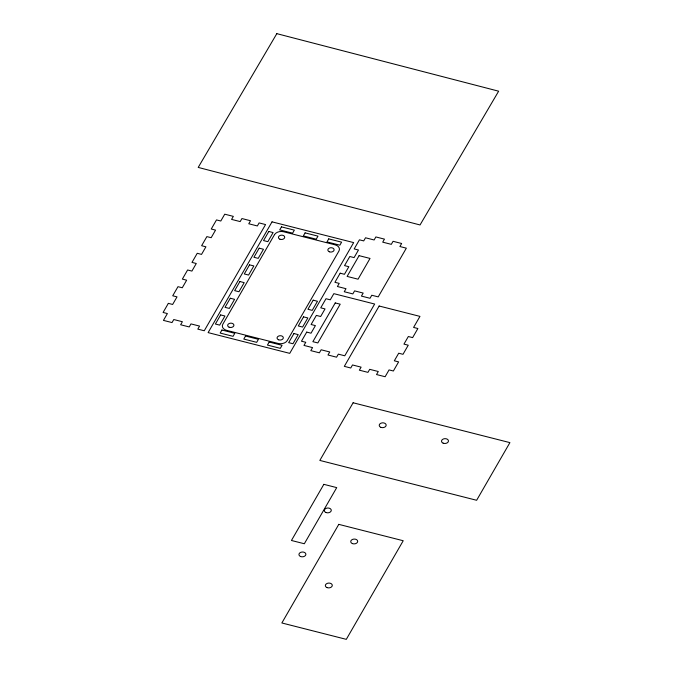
<?xml version="1.0" encoding="UTF-8"?>
<svg xmlns="http://www.w3.org/2000/svg" width="673" height="673" viewBox="0 0 673 673"><rect width="100%" height="100%" fill="white"/><g stroke="black" fill="none" stroke-linecap="round" stroke-linejoin="round"><path stroke-width="1.01" d="M168.343 303.363L163.093 312.465L167.384 313.559L163.446 320.39L172.036 322.569L173.785 319.54L182.383 321.719L180.633 324.756L189.222 326.943L190.972 323.906L199.561 326.085L197.812 329.122L204.256 330.763L265.557 224.563L259.113 222.923L257.355 225.96L248.766 223.773L250.516 220.736L241.927 218.557L240.177 221.585L231.579 219.406L233.338 216.37L224.74 214.191L220.803 221.013L216.504 219.92L211.255 229.022L215.545 230.116L211.171 237.704L206.872 236.61L201.622 245.712L205.913 246.806L201.538 254.394L197.239 253.3L191.99 262.403L196.28 263.496L191.906 271.084L187.607 269.991L182.358 279.093L186.648 280.187L182.274 287.766L177.975 286.681L172.725 295.784L177.016 296.869L172.641 304.457L168.343 303.363M272.035 221.854L208.117 332.613L289.735 353.359L353.661 242.6L272.035 221.854M220.651 314.922L215.394 324.024L219.692 325.118L224.942 316.016L220.651 314.922M230.284 298.232L225.026 307.334L229.325 308.427L234.574 299.325L230.284 298.232M239.916 281.541L234.658 290.643L238.957 291.737L244.206 282.635L239.916 281.541M249.548 264.851L244.291 273.953L248.589 275.047L253.839 265.944L249.548 264.851M259.181 248.169L253.923 257.271L258.222 258.356L263.471 249.254L259.181 248.169M268.813 231.478L263.555 240.581L267.854 241.674L273.103 232.572L268.813 231.478M274.5 234.658L222.839 324.176A6.966 4.829 -3.2 0 0 226.65 330.367L278.201 343.466A6.966 4.829 -3.2 0 0 287.27 340.555L338.94 251.037A6.966 4.829 -3.2 0 0 335.12 244.854L283.569 231.748A6.966 4.829 -3.2 0 0 274.5 234.658M221.922 330.022L220.172 333.059L233.06 336.332L234.81 333.303L221.922 330.022M281.465 226.868L279.707 229.905L292.595 233.178L294.353 230.141L281.465 226.868M245.552 336.029L243.794 339.066L256.682 342.338L258.432 339.31L245.552 336.029M305.088 232.875L303.338 235.912L316.226 239.184L317.976 236.147L305.088 232.875M269.175 342.035L267.425 345.072L280.313 348.345L282.063 345.308L269.175 342.035M328.718 238.881L326.969 241.91L339.848 245.191L341.606 242.154L328.718 238.881M293.924 333.547L288.667 342.65L292.965 343.735L298.215 334.632L293.924 333.547M303.557 316.857L298.299 325.959L302.598 327.053L307.847 317.95L303.557 316.857M313.189 300.166L307.931 309.269L312.23 310.362L317.479 301.26L313.189 300.166M340.168 273.196L334.91 282.298L339.209 283.392L337.409 286.513L345.998 288.7L344.248 291.729L352.837 293.916L354.587 290.879L363.184 293.066L361.426 296.095L370.024 298.282L371.774 295.245L378.218 296.886L406.341 248.16L399.897 246.528L401.646 243.491L393.057 241.304L391.299 244.341L382.71 242.154L384.46 239.125L375.871 236.938L374.121 239.975L365.523 237.788L363.723 240.909L359.432 239.824L354.175 248.926L358.473 250.011L354.091 257.599L349.8 256.506L344.542 265.608L348.841 266.701L344.458 274.29L340.168 273.196M306.728 332.1L301.47 341.203L305.769 342.296L303.969 345.417L312.558 347.605L310.808 350.633L319.397 352.82L321.147 349.783L329.745 351.971L327.987 354.999L336.584 357.186L338.334 354.149L344.778 355.79L374.651 304.036L333.842 293.664L330.283 299.813L325.993 298.728L320.735 307.83L325.034 308.915L320.651 316.503L316.36 315.41L311.103 324.512L315.401 325.606L311.019 333.194L306.728 332.1M359.096 255.656L347.117 276.41L358.053 279.194L370.032 258.432L359.096 255.656M335.238 302.926L312.869 341.682L317.833 342.944L340.202 304.188L335.238 302.926M379.151 306.013L344.315 366.356L350.759 367.996L352.509 364.959L361.107 367.147L359.357 370.184L367.946 372.362L369.696 369.334L378.285 371.513L376.535 374.55L385.124 376.729L389.07 369.906L393.369 371L398.618 361.897L394.319 360.804L398.702 353.216L403.001 354.309L408.25 345.207L403.951 344.113L408.334 336.525L412.633 337.619L417.883 328.517L413.584 327.423L419.96 316.386L379.151 306.013M353.115 402.774L319.835 460.425L476.635 500.275L509.907 442.624L353.115 402.774M323.839 484.341L291.443 540.478L304.331 543.75L336.727 487.614L323.839 484.341M338.78 524.36L281.861 622.971L346.301 639.35L403.22 540.739L338.78 524.36M276.813 33.65L198.207 167.417L420.036 224.959L498.643 91.192L276.813 33.65M279.934 239.226A3.138 2.17 -3.2 0 0 284.713 237.308A3.138 2.17 -3.2 0 0 280.094 235.457A3.138 2.17 -3.2 0 0 279.934 239.226M329.333 251.786A3.138 2.17 -3.2 0 0 334.111 249.86A3.138 2.17 -3.2 0 0 329.501 248.017A3.138 2.17 -3.2 0 0 329.333 251.786M229.148 327.221A3.138 2.17 -3.2 0 0 233.918 325.303A3.138 2.17 -3.2 0 0 229.308 323.452A3.138 2.17 -3.2 0 0 229.148 327.221M278.546 339.781A3.138 2.17 -3.2 0 0 283.325 337.854A3.138 2.17 -3.2 0 0 278.706 336.012A3.138 2.17 -3.2 0 0 278.546 339.781M380.868 427.347A3.483 2.414 -3.2 0 0 386.176 425.21A3.483 2.414 -3.2 0 0 381.053 423.157A3.483 2.414 -3.2 0 0 380.868 427.347M443.162 443.179A3.483 2.414 -3.2 0 0 448.47 441.042A3.483 2.414 -3.2 0 0 443.339 438.989A3.483 2.414 -3.2 0 0 443.162 443.179M352.383 543.591A3.483 2.414 -3.2 0 0 357.691 541.454A3.483 2.414 -3.2 0 0 352.559 539.401A3.483 2.414 -3.2 0 0 352.383 543.591M326.985 587.588A3.483 2.414 -3.2 0 0 332.294 585.451A3.483 2.414 -3.2 0 0 327.171 583.398A3.483 2.414 -3.2 0 0 326.985 587.588M300.587 556.521A3.483 2.414 -3.2 0 0 305.887 554.384A3.483 2.414 -3.2 0 0 300.764 552.331A3.483 2.414 -3.2 0 0 300.587 556.521M325.976 512.523A3.483 2.414 -3.2 0 0 331.284 510.386A3.483 2.414 -3.2 0 0 326.161 508.334A3.483 2.414 -3.2 0 0 325.976 512.523"/></g></svg>
